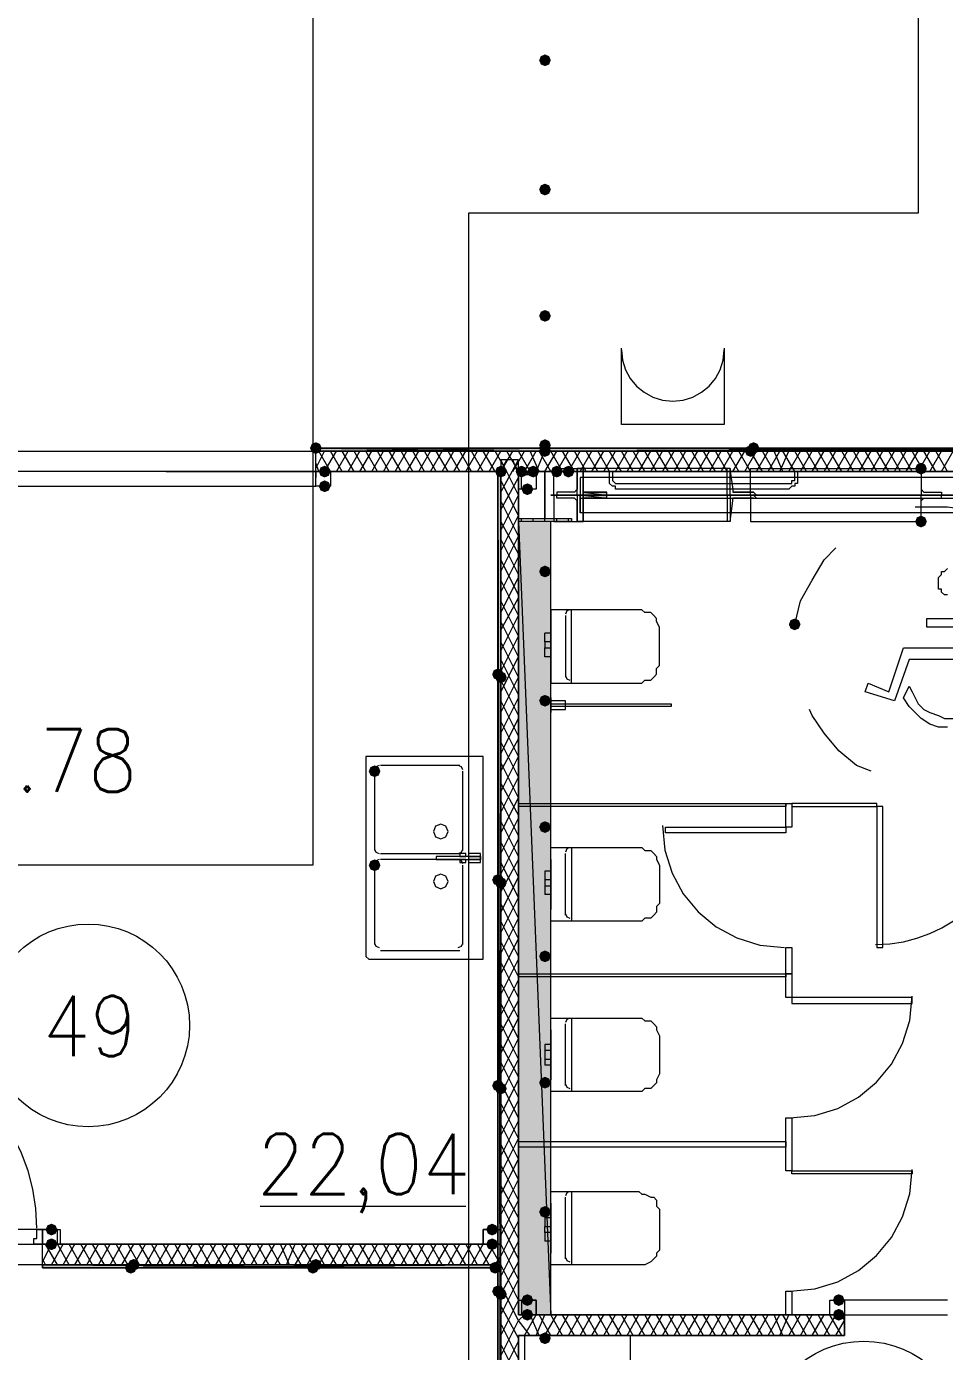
# Model space of a CAD drawing. Header units: millimetres. Extents: x 0 to 420, y 0 to 297.
# Drawn here: x 366.8 to 380.03, y 174.73 to 193.82 of the extents above; entities that cross this region are included whole.
import ezdxf

# ---------------------------------------------------------------- set-up
doc = ezdxf.new("R2010")
doc.units = ezdxf.units.MM
doc.styles.get("Standard").update_dxf_attribs({"font": 'STANDARD'})

msp = doc.modelspace()

# ---------------------------------------------------------------- hatches: boundary and pattern name
for color, points in [(7, [(374.353667, 193.336333), (374.328796, 193.276537), (374.269, 193.251667), (374.209204, 193.276537), (374.184333, 193.336333), (374.209204, 193.396129), (374.269, 193.421), (374.328796, 193.396129)]), (7, [(374.353667, 191.473667), (374.328796, 191.413871), (374.269, 191.389), (374.209204, 191.413871), (374.184333, 191.473667), (374.209204, 191.533462), (374.269, 191.558333), (374.328796, 191.533463)]), (7, [(374.353667, 189.653333), (374.328796, 189.593537), (374.269, 189.568667), (374.209204, 189.593537), (374.184333, 189.653333), (374.209204, 189.713129), (374.269, 189.738), (374.328796, 189.713129)]), (7, [(374.353667, 187.790667), (374.328796, 187.730871), (374.269, 187.706), (374.209204, 187.730871), (374.184333, 187.790667), (374.209204, 187.850462), (374.269, 187.875333), (374.328796, 187.850463)]), (254, [(371.051667, 187.748333), (371.026796, 187.688538), (370.967, 187.663667), (370.907204, 187.688538), (370.882333, 187.748333), (370.907204, 187.808129), (370.967, 187.833), (371.026796, 187.808129)]), (254, [(374.353667, 187.748333), (374.328796, 187.688538), (374.269, 187.663667), (374.209204, 187.688538), (374.184333, 187.748333), (374.209204, 187.808129), (374.269, 187.833), (374.328796, 187.808129)]), (254, [(374.353667, 187.748333), (374.328796, 187.688538), (374.269, 187.663667), (374.209204, 187.688538), (374.184333, 187.748333), (374.209204, 187.808129), (374.269, 187.833), (374.328796, 187.808129)]), (254, [(374.353667, 187.706), (374.328796, 187.646204), (374.269, 187.621333), (374.209204, 187.646204), (374.184333, 187.706), (374.209204, 187.765796), (374.269, 187.790667), (374.328796, 187.765796)]), (254, [(374.353667, 187.706), (374.328796, 187.646204), (374.269, 187.621333), (374.209204, 187.646204), (374.184333, 187.706), (374.209204, 187.765796), (374.269, 187.790667), (374.328796, 187.765796)]), (254, [(377.317, 187.706), (377.292129, 187.646204), (377.232333, 187.621333), (377.172537, 187.646204), (377.147667, 187.706), (377.172537, 187.765796), (377.232333, 187.790667), (377.292129, 187.765796)]), (254, [(377.359333, 187.748333), (377.334462, 187.688538), (377.274667, 187.663667), (377.214871, 187.688538), (377.19, 187.748333), (377.214871, 187.808129), (377.274667, 187.833), (377.334462, 187.808129)]), (7, [(371.178667, 187.409667), (371.153796, 187.349871), (371.094, 187.325), (371.034204, 187.349871), (371.009333, 187.409667), (371.034204, 187.469462), (371.094, 187.494333), (371.153796, 187.469463)]), (254, [(373.718667, 187.409667), (373.693796, 187.349871), (373.634, 187.325), (373.574204, 187.349871), (373.549333, 187.409667), (373.574204, 187.469462), (373.634, 187.494333), (373.693796, 187.469463)]), (7, [(374.015, 187.409667), (373.990129, 187.349871), (373.930333, 187.325), (373.870538, 187.349871), (373.845667, 187.409667), (373.870537, 187.469462), (373.930333, 187.494333), (373.990129, 187.469463)]), (7, [(374.184333, 187.409667), (374.159462, 187.349871), (374.099667, 187.325), (374.039871, 187.349871), (374.015, 187.409667), (374.039871, 187.469462), (374.099667, 187.494333), (374.159462, 187.469463)]), (7, [(374.523, 187.409667), (374.498129, 187.349871), (374.438333, 187.325), (374.378537, 187.349871), (374.353667, 187.409667), (374.378537, 187.469462), (374.438333, 187.494333), (374.498129, 187.469463)]), (7, [(374.692333, 187.409667), (374.667462, 187.349871), (374.607667, 187.325), (374.547871, 187.349871), (374.523, 187.409667), (374.547871, 187.469462), (374.607667, 187.494333), (374.667462, 187.469463)]), (7, [(379.772333, 187.452), (379.747462, 187.392204), (379.687667, 187.367333), (379.627871, 187.392204), (379.603, 187.452), (379.627871, 187.511796), (379.687667, 187.536667), (379.747462, 187.511796)]), (7, [(371.178667, 187.198), (371.153796, 187.138204), (371.094, 187.113333), (371.034204, 187.138204), (371.009333, 187.198), (371.034204, 187.257796), (371.094, 187.282667), (371.153796, 187.257796)]), (7, [(374.099667, 187.155667), (374.074796, 187.095871), (374.015, 187.071), (373.955204, 187.095871), (373.930333, 187.155667), (373.955204, 187.215462), (374.015, 187.240333), (374.074796, 187.215463)]), (98, [(375.158, 187.113333), (375.115667, 187.113333)]), (98, [(374.819333, 187.028667), (374.861667, 187.028667)]), (7, [(379.772333, 186.69), (379.747462, 186.630204), (379.687667, 186.605333), (379.627871, 186.630204), (379.603, 186.69), (379.627871, 186.749796), (379.687667, 186.774667), (379.747462, 186.749796)]), (7, [(374.353667, 185.970333), (374.328796, 185.910537), (374.269, 185.885667), (374.209204, 185.910537), (374.184333, 185.970333), (374.209204, 186.030129), (374.269, 186.055), (374.328796, 186.030129)]), (7, [(377.952, 185.208333), (377.927129, 185.148537), (377.867333, 185.123667), (377.807538, 185.148537), (377.782667, 185.208333), (377.807537, 185.268129), (377.867333, 185.293), (377.927129, 185.268129)]), (254, [(373.676333, 184.488667), (373.651462, 184.428871), (373.591667, 184.404), (373.531871, 184.428871), (373.507, 184.488667), (373.531871, 184.548462), (373.591667, 184.573333), (373.651462, 184.548463)]), (254, [(373.718667, 184.446333), (373.693796, 184.386537), (373.634, 184.361667), (373.574204, 184.386537), (373.549333, 184.446333), (373.574204, 184.506129), (373.634, 184.531), (373.693796, 184.506129)]), (7, [(374.353667, 184.107667), (374.328796, 184.047871), (374.269, 184.023), (374.209204, 184.047871), (374.184333, 184.107667), (374.209204, 184.167462), (374.269, 184.192333), (374.328796, 184.167463)]), (7, [(371.898333, 183.091667), (371.873462, 183.031871), (371.813667, 183.007), (371.753871, 183.031871), (371.729, 183.091667), (371.753871, 183.151462), (371.813667, 183.176333), (371.873462, 183.151463)]), (7, [(374.353667, 182.287333), (374.328796, 182.227537), (374.269, 182.202667), (374.209204, 182.227537), (374.184333, 182.287333), (374.209204, 182.347129), (374.269, 182.372), (374.328796, 182.347129)]), (7, [(371.898333, 181.737), (371.873462, 181.677204), (371.813667, 181.652333), (371.753871, 181.677204), (371.729, 181.737), (371.753871, 181.796796), (371.813667, 181.821667), (371.873462, 181.796796)]), (254, [(373.676333, 181.525333), (373.651462, 181.465537), (373.591667, 181.440667), (373.531871, 181.465537), (373.507, 181.525333), (373.531871, 181.585129), (373.591667, 181.61), (373.651462, 181.585129)]), (254, [(373.718667, 181.483), (373.693796, 181.423204), (373.634, 181.398333), (373.574204, 181.423204), (373.549333, 181.483), (373.574204, 181.542796), (373.634, 181.567667), (373.693796, 181.542796)]), (7, [(374.353667, 180.424667), (374.328796, 180.364871), (374.269, 180.34), (374.209204, 180.364871), (374.184333, 180.424667), (374.209204, 180.484462), (374.269, 180.509333), (374.328796, 180.484463)]), (254, [(373.676333, 178.562), (373.651462, 178.502204), (373.591667, 178.477333), (373.531871, 178.502204), (373.507, 178.562), (373.531871, 178.621796), (373.591667, 178.646667), (373.651462, 178.621796)]), (254, [(373.718667, 178.519667), (373.693796, 178.459871), (373.634, 178.435), (373.574204, 178.459871), (373.549333, 178.519667), (373.574204, 178.579462), (373.634, 178.604333), (373.693796, 178.579463)]), (7, [(374.353667, 178.604333), (374.328796, 178.544537), (374.269, 178.519667), (374.209204, 178.544537), (374.184333, 178.604333), (374.209204, 178.664129), (374.269, 178.689), (374.328796, 178.664129)]), (7, [(374.353667, 176.741667), (374.328796, 176.681871), (374.269, 176.657), (374.209204, 176.681871), (374.184333, 176.741667), (374.209204, 176.801462), (374.269, 176.826333), (374.328796, 176.801463)]), (7, [(367.241667, 176.487667), (367.216796, 176.427871), (367.157, 176.403), (367.097204, 176.427871), (367.072333, 176.487667), (367.097204, 176.547462), (367.157, 176.572333), (367.216796, 176.547463)]), (7, [(373.591667, 176.487667), (373.566796, 176.427871), (373.507, 176.403), (373.447204, 176.427871), (373.422333, 176.487667), (373.447204, 176.547462), (373.507, 176.572333), (373.566796, 176.547463)]), (7, [(367.241667, 176.276), (367.216796, 176.216204), (367.157, 176.191333), (367.097204, 176.216204), (367.072333, 176.276), (367.097204, 176.335796), (367.157, 176.360667), (367.216796, 176.335796)]), (7, [(373.591667, 176.276), (373.566796, 176.216204), (373.507, 176.191333), (373.447204, 176.216204), (373.422333, 176.276), (373.447204, 176.335796), (373.507, 176.360667), (373.566796, 176.335796)]), (254, [(368.427, 175.979667), (368.402129, 175.919871), (368.342333, 175.895), (368.282537, 175.919871), (368.257667, 175.979667), (368.282537, 176.039462), (368.342333, 176.064333), (368.402129, 176.039463)]), (254, [(371.051667, 175.979667), (371.026796, 175.919871), (370.967, 175.895), (370.907204, 175.919871), (370.882333, 175.979667), (370.907204, 176.039462), (370.967, 176.064333), (371.026796, 176.039463)]), (254, [(368.384667, 175.937333), (368.359796, 175.877537), (368.3, 175.852667), (368.240204, 175.877537), (368.215333, 175.937333), (368.240204, 175.997129), (368.3, 176.022), (368.359796, 175.997129)]), (254, [(371.009333, 175.937333), (370.984462, 175.877537), (370.924667, 175.852667), (370.864871, 175.877537), (370.84, 175.937333), (370.864871, 175.997129), (370.924667, 176.022), (370.984462, 175.997129)]), (254, [(373.634, 175.937333), (373.609129, 175.877537), (373.549333, 175.852667), (373.489537, 175.877537), (373.464667, 175.937333), (373.489537, 175.997129), (373.549333, 176.022), (373.609129, 175.997129)]), (254, [(373.634, 175.937333), (373.609129, 175.877537), (373.549333, 175.852667), (373.489537, 175.877537), (373.464667, 175.937333), (373.489537, 175.997129), (373.549333, 176.022), (373.609129, 175.997129)]), (254, [(373.676333, 175.598667), (373.651462, 175.538871), (373.591667, 175.514), (373.531871, 175.538871), (373.507, 175.598667), (373.531871, 175.658462), (373.591667, 175.683333), (373.651462, 175.658463)]), (254, [(373.718667, 175.556333), (373.693796, 175.496537), (373.634, 175.471667), (373.574204, 175.496537), (373.549333, 175.556333), (373.574204, 175.616129), (373.634, 175.641), (373.693796, 175.616129)]), (7, [(374.099667, 175.471667), (374.074796, 175.411871), (374.015, 175.387), (373.955204, 175.411871), (373.930333, 175.471667), (373.955204, 175.531462), (374.015, 175.556333), (374.074796, 175.531463)]), (7, [(378.587, 175.471667), (378.562129, 175.411871), (378.502333, 175.387), (378.442538, 175.411871), (378.417667, 175.471667), (378.442537, 175.531462), (378.502333, 175.556333), (378.562129, 175.531463)]), (7, [(374.099667, 175.26), (374.074796, 175.200204), (374.015, 175.175333), (373.955204, 175.200204), (373.930333, 175.26), (373.955204, 175.319796), (374.015, 175.344667), (374.074796, 175.319796)]), (7, [(378.587, 175.26), (378.562129, 175.200204), (378.502333, 175.175333), (378.442538, 175.200204), (378.417667, 175.26), (378.442537, 175.319796), (378.502333, 175.344667), (378.562129, 175.319796)]), (7, [(374.353667, 174.921333), (374.328796, 174.861537), (374.269, 174.836667), (374.209204, 174.861537), (374.184333, 174.921333), (374.209204, 174.981129), (374.269, 175.006), (374.328796, 174.981129)])]:
    msp.add_hatch(color=color).paths.add_polyline_path(points, flags=0)
h = msp.add_hatch(color=7)
h.paths.add_polyline_path([(374.269, 187.748333), (370.967, 187.748333), (374.269, 187.706)], flags=0)
h.paths.add_polyline_path([(370.967, 187.748333), (374.269, 187.706), (370.967, 187.706)], flags=0)
h = msp.add_hatch(color=7)
h.paths.add_polyline_path([(386.207, 187.748333), (374.269, 187.748333), (386.207, 187.706)], flags=0)
h.paths.add_polyline_path([(374.269, 187.748333), (386.207, 187.706), (374.269, 187.706)], flags=0)
h = msp.add_hatch(color=7)
h.paths.add_polyline_path([(373.634, 187.409667), (373.591667, 187.409667), (373.634, 169.672)], flags=0)
h.paths.add_polyline_path([(373.591667, 187.409667), (373.634, 169.672), (373.591667, 169.672)], flags=0)
h = msp.add_hatch(color=98)
h.paths.add_polyline_path([(374.819333, 187.452), (374.819333, 187.409667)], flags=0)
h.paths.add_polyline_path([(374.819333, 187.409667), (374.819333, 187.452)], flags=0)
h = msp.add_hatch(color=98)
h.paths.add_polyline_path([(374.819333, 187.409667), (374.819333, 187.198)], flags=0)
h.paths.add_polyline_path([(374.819333, 187.198), (374.819333, 187.409667)], flags=0)
h = msp.add_hatch(color=98)
h.paths.add_polyline_path([(374.819333, 187.198), (374.819333, 187.155667)], flags=0)
h.paths.add_polyline_path([(374.819333, 187.155667), (374.819333, 187.198)], flags=0)
h = msp.add_hatch(color=98)
h.paths.add_polyline_path([(374.819333, 187.155667), (374.819333, 187.113333)], flags=0)
h.paths.add_polyline_path([(374.819333, 187.113333), (374.819333, 187.155667)], flags=0)
h = msp.add_hatch(color=98)
h.paths.add_polyline_path([(374.819333, 187.113333), (374.861667, 187.113333)], flags=0)
h.paths.add_polyline_path([(374.861667, 187.113333), (374.819333, 187.113333)], flags=0)
h = msp.add_hatch(color=98)
h.paths.add_polyline_path([(375.115667, 187.113333), (374.819333, 187.113333)], flags=0)
h.paths.add_polyline_path([(375.115667, 187.113333), (374.819333, 187.113333), (374.861667, 187.113333)], flags=0)
h = msp.add_hatch(color=98)
h.paths.add_polyline_path([(374.819333, 187.113333), (375.158, 187.113333)], flags=0)
h.paths.add_polyline_path([(375.158, 187.113333), (374.819333, 187.113333)], flags=0)
h.paths.add_polyline_path([(375.158, 187.113333), (374.819333, 187.113333)], flags=0)
h.paths.add_polyline_path([(374.819333, 187.113333), (375.158, 187.113333)], flags=0)
h.paths.add_polyline_path([(375.158, 187.113333), (374.819333, 187.113333)], flags=0)
h.paths.add_polyline_path([(375.158, 187.113333), (374.819333, 187.113333)], flags=0)
h = msp.add_hatch(color=98)
h.paths.add_polyline_path([(375.158, 187.113333), (374.819333, 187.113333), (375.158, 187.071)], flags=0)
h.paths.add_polyline_path([(374.819333, 187.113333), (375.158, 187.071), (374.819333, 187.071)], flags=0)
h.paths.add_polyline_path([(375.158, 187.071), (374.819333, 187.071)], flags=0)
h.paths.add_polyline_path([(374.819333, 187.071), (375.158, 187.071)], flags=0)
h.paths.add_polyline_path([(375.158, 187.071), (374.819333, 187.071)], flags=0)
h.paths.add_polyline_path([(375.158, 187.071), (374.819333, 187.071)], flags=0)
h = msp.add_hatch(color=98)
h.paths.add_polyline_path([(375.115667, 187.113333), (375.158, 187.113333)], flags=0)
h.paths.add_polyline_path([(375.158, 187.113333), (375.115667, 187.113333)], flags=0)
h = msp.add_hatch(color=98)
h.paths.add_polyline_path([(375.158, 187.071), (374.819333, 187.071), (375.158, 187.028667)], flags=0)
h.paths.add_polyline_path([(374.819333, 187.071), (375.158, 187.028667), (374.819333, 187.028667)], flags=0)
h.paths.add_polyline_path([(375.158, 187.028667), (374.819333, 187.028667)], flags=0)
h.paths.add_polyline_path([(374.819333, 187.028667), (375.158, 187.028667)], flags=0)
h.paths.add_polyline_path([(375.158, 187.028667), (374.819333, 187.028667)], flags=0)
h.paths.add_polyline_path([(375.158, 187.028667), (374.819333, 187.028667)], flags=0)
h.paths.add_polyline_path([(374.819333, 187.028667), (375.158, 187.028667)], flags=0)
h.paths.add_polyline_path([(375.158, 187.028667), (374.819333, 187.028667)], flags=0)
h.paths.add_polyline_path([(375.158, 187.028667), (374.819333, 187.028667)], flags=0)
h.paths.add_polyline_path([(374.819333, 187.028667), (375.158, 187.028667)], flags=0)
h.paths.add_polyline_path([(375.158, 187.028667), (374.819333, 187.028667)], flags=0)
h.paths.add_polyline_path([(375.158, 187.028667), (374.819333, 187.028667)], flags=0)
h = msp.add_hatch(color=98)
h.paths.add_polyline_path([(374.861667, 187.028667), (374.819333, 187.028667)], flags=0)
h.paths.add_polyline_path([(374.861667, 187.028667), (374.819333, 187.028667), (375.115667, 187.028667)], flags=0)
h = msp.add_hatch(color=98)
h.paths.add_polyline_path([(374.819333, 187.028667), (374.819333, 186.986333)], flags=0)
h.paths.add_polyline_path([(374.819333, 186.986333), (374.819333, 187.028667)], flags=0)
h = msp.add_hatch(color=98)
h.paths.add_polyline_path([(374.819333, 186.986333), (374.819333, 186.944)], flags=0)
h.paths.add_polyline_path([(374.819333, 186.944), (374.819333, 186.986333)], flags=0)
h = msp.add_hatch(color=98)
h.paths.add_polyline_path([(374.819333, 186.944), (374.819333, 186.69)], flags=0)
h.paths.add_polyline_path([(374.819333, 186.69), (374.819333, 186.944)], flags=0)
h = msp.add_hatch(color=98)
h.paths.add_polyline_path([(375.115667, 187.028667), (375.158, 187.028667)], flags=0)
h.paths.add_polyline_path([(375.158, 187.028667), (375.115667, 187.028667)], flags=0)
h.paths.add_polyline_path([(375.158, 187.028667), (375.115667, 187.028667)], flags=0)
h = msp.add_hatch(color=7)
h.paths.add_polyline_path([(374.353667, 186.69), (373.888, 186.69), (374.353667, 175.26)], flags=0)
h.paths.add_polyline_path([(373.888, 186.69), (374.353667, 175.26), (373.888, 175.26)], flags=0)
h = msp.add_hatch(color=7)
h.paths.add_polyline_path([(373.549333, 175.979667), (367.03, 175.979667), (373.549333, 175.937333)], flags=0)
h.paths.add_polyline_path([(367.03, 175.979667), (373.549333, 175.937333), (367.03, 175.937333)], flags=0)

# ---------------------------------------------------------------- linework, layer by layer
at = {"color": 7, "lineweight": 0}
for points in [[(357.039333, 222.207667), (357.039333, 187.706), (386.207, 187.706), (386.207, 216.111667), (369.400667, 216.111667), (369.400667, 222.207667)], [(374.269, 187.748333), (370.967, 187.748333), (374.269, 187.706)], [(370.967, 187.748333), (374.269, 187.706), (370.967, 187.706)], [(370.967, 187.706), (370.967, 187.748333), (374.269, 187.748333), (374.269, 187.706), (370.967, 187.706), (374.269, 187.706), (374.269, 187.748333), (370.967, 187.748333)], [(386.207, 187.748333), (374.269, 187.748333), (386.207, 187.706)], [(374.269, 187.748333), (386.207, 187.706), (374.269, 187.706)], [(386.207, 187.748333), (374.269, 187.748333), (374.269, 187.706), (386.207, 187.706)], [(386.207, 187.748333), (374.269, 187.748333), (374.269, 187.706), (386.207, 187.706)], [(373.634, 187.409667), (357.039333, 187.409667), (357.039333, 176.276), (373.634, 176.276)], [(373.634, 187.409667), (373.591667, 187.409667), (373.634, 169.672)], [(373.591667, 187.409667), (373.634, 169.672), (373.591667, 169.672)], [(373.591667, 187.409667), (373.591667, 169.672), (373.634, 169.672), (373.634, 187.409667)], [(373.591667, 187.409667), (373.591667, 169.672), (373.634, 169.672), (373.634, 187.409667)], [(374.142, 187.155667), (373.930333, 187.155667), (373.930333, 187.367333), (374.142, 187.367333), (374.142, 187.155667), (373.888, 187.155667), (373.888, 187.409667), (374.142, 187.409667)], [(374.65, 186.69), (373.888, 186.69), (373.888, 186.732333), (374.269, 186.732333), (374.269, 187.409667), (373.888, 187.409667), (374.65, 187.409667), (374.269, 187.409667), (374.269, 186.732333), (374.65, 186.732333)], [(375.158, 187.409667), (375.285, 187.409667), (375.242667, 187.409667), (375.242667, 187.325), (375.242667, 187.282667), (375.285, 187.240333), (375.327333, 187.240333), (375.369667, 187.240333), (377.740333, 187.240333), (377.782667, 187.240333), (377.825, 187.240333), (377.825, 187.282667), (377.867333, 187.282667), (377.867333, 187.325), (377.867333, 187.409667), (377.825, 187.409667), (377.952, 187.409667), (377.909667, 187.409667), (377.909667, 187.325), (377.909667, 187.282667), (377.909667, 187.240333), (377.867333, 187.240333), (377.867333, 187.198), (377.825, 187.198), (377.782667, 187.155667), (377.740333, 187.155667), (375.369667, 187.155667), (375.327333, 187.155667), (375.285, 187.155667), (375.285, 187.198), (375.242667, 187.198), (375.200333, 187.240333), (375.200333, 187.282667), (375.200333, 187.325), (375.200333, 187.409667)], [(377.232333, 187.452), (379.687667, 187.452), (379.687667, 187.071), (377.232333, 187.071)], [(376.978333, 187.113333), (377.274667, 187.113333)], [(374.353667, 187.071), (375.073333, 187.071)], [(376.978333, 187.028667), (377.274667, 187.028667)], [(377.232333, 186.69), (379.687667, 186.69), (379.687667, 187.071), (377.232333, 187.071)], [(374.353667, 186.69), (373.888, 186.69), (374.353667, 175.26)], [(373.888, 186.69), (374.353667, 175.26), (373.888, 175.26)], [(374.353667, 175.26), (374.353667, 186.69), (373.888, 186.69), (373.888, 175.26)], [(375.92, 185.123667), (375.92, 185.166), (375.877667, 185.250667), (375.877667, 185.293), (375.835333, 185.335333), (375.793, 185.377667), (375.708333, 185.377667), (375.666, 185.42), (375.623667, 185.42), (374.353667, 185.42), (374.353667, 184.361667), (375.623667, 184.361667), (375.666, 184.361667), (375.708333, 184.404), (375.793, 184.404), (375.835333, 184.446333), (375.877667, 184.488667), (375.877667, 184.573333), (375.92, 184.615667), (375.92, 184.658)], [(374.353667, 185.250667), (374.353667, 184.531)], [(374.353667, 183.938333), (374.353667, 184.15)], [(374.353667, 183.980667), (374.565333, 183.980667), (374.565333, 184.107667), (374.353667, 184.107667)], [(374.353667, 184.023), (374.353667, 184.065333), (376.089333, 184.065333), (376.089333, 184.023)], [(371.686667, 183.261), (371.686667, 180.424667), (371.729, 180.382333), (373.337667, 180.382333), (373.38, 180.382333), (373.38, 180.424667), (373.38, 183.261), (373.38, 183.303333), (373.337667, 183.303333), (371.729, 183.303333), (371.686667, 183.303333)], [(373.888, 182.583667), (373.888, 182.626), (377.740333, 182.626), (377.740333, 182.583667)], [(377.825, 182.287333), (377.740333, 182.287333), (377.740333, 182.626), (377.825, 182.626)], [(379.052667, 182.583667), (379.052667, 182.626), (377.825, 182.626), (377.825, 182.583667)], [(379.052667, 182.583667), (379.052667, 180.551667), (379.137333, 180.551667), (379.137333, 182.583667)], [(372.872, 182.223833), (372.841007, 182.298673), (372.766167, 182.329667), (372.691327, 182.298673), (372.660333, 182.223833), (372.691327, 182.148993), (372.766167, 182.118), (372.841007, 182.148993)], [(377.740333, 182.202667), (376.004667, 182.202667), (376.004667, 182.287333), (377.740333, 182.287333)], [(375.92, 181.229), (375.92, 181.186667), (375.877667, 181.144333), (375.877667, 181.059667), (375.835333, 181.017333), (375.793, 180.975), (375.708333, 180.975), (375.666, 180.932667), (375.623667, 180.932667), (374.353667, 180.932667), (374.353667, 181.991), (375.623667, 181.991), (375.666, 181.991), (375.708333, 181.948667), (375.793, 181.948667), (375.835333, 181.906333), (375.877667, 181.864), (375.877667, 181.821667), (375.92, 181.737), (375.92, 181.694667)], [(372.702667, 181.864), (372.702667, 181.821667), (373.295333, 181.821667), (373.337667, 181.821667), (373.337667, 181.864), (373.295333, 181.864)], [(373.041333, 181.906333), (373.041333, 181.864), (373.126, 181.864), (373.126, 181.906333)], [(373.041333, 181.779333), (373.126, 181.779333), (373.126, 181.821667), (373.041333, 181.821667)], [(373.168333, 181.906333), (373.168333, 181.864), (373.295333, 181.864), (373.337667, 181.864), (373.337667, 181.821667), (373.295333, 181.821667), (373.168333, 181.821667), (373.168333, 181.779333), (373.337667, 181.779333), (373.337667, 181.906333)], [(374.353667, 181.102), (374.353667, 181.821667)], [(372.872, 181.504167), (372.841007, 181.579007), (372.766167, 181.61), (372.691327, 181.579007), (372.660333, 181.504167), (372.691327, 181.429327), (372.766167, 181.398333), (372.841007, 181.429327)], [(377.825, 180.170667), (377.740333, 180.170667), (377.740333, 180.551667), (377.825, 180.551667)], [(373.888, 180.128333), (373.888, 180.170667), (377.740333, 180.170667), (377.740333, 180.128333)], [(377.825, 179.832), (377.825, 179.747333), (379.560667, 179.747333), (379.560667, 179.832), (377.825, 179.832), (377.740333, 179.832), (377.740333, 180.170667), (377.825, 180.170667)], [(375.92, 178.773667), (375.92, 178.731333), (375.877667, 178.646667), (375.877667, 178.604333), (375.835333, 178.562), (375.793, 178.519667), (375.708333, 178.519667), (375.666, 178.477333), (375.623667, 178.477333), (374.353667, 178.477333), (374.353667, 179.535667), (375.623667, 179.535667), (375.666, 179.535667), (375.708333, 179.493333), (375.793, 179.493333), (375.835333, 179.451), (375.877667, 179.408667), (375.877667, 179.366333), (375.92, 179.281667), (375.92, 179.239333)], [(374.353667, 178.646667), (374.353667, 179.366333)], [(377.740333, 177.715333), (377.740333, 178.096333), (377.825, 178.096333), (377.825, 177.715333), (377.825, 177.334333), (377.740333, 177.334333)], [(373.888, 177.673), (373.888, 177.757667), (377.740333, 177.757667), (377.740333, 177.673)], [(377.825, 177.334333), (379.560667, 177.334333), (379.560667, 177.292), (377.825, 177.292)], [(375.92, 176.276), (375.92, 176.191333), (375.877667, 176.149), (375.877667, 176.106667), (375.835333, 176.064333), (375.793, 176.022), (375.708333, 175.979667), (375.666, 175.979667), (375.623667, 175.979667), (374.353667, 175.979667), (374.353667, 177.038), (375.623667, 177.038), (375.666, 176.995667), (375.708333, 176.995667), (375.793, 176.953333), (375.835333, 176.953333), (375.877667, 176.911), (375.877667, 176.826333), (375.92, 176.784), (375.92, 176.741667)], [(374.353667, 176.149), (374.353667, 176.868667)], [(366.903, 176.276), (366.903, 176.360667), (366.945333, 176.360667), (366.945333, 176.487667), (367.03, 176.487667), (367.03, 176.276)], [(367.284, 176.276), (367.03, 176.276), (367.03, 176.487667), (367.284, 176.487667)], [(367.241667, 176.276), (367.241667, 176.487667), (367.03, 176.487667), (367.03, 176.276)], [(373.634, 176.276), (373.38, 176.276), (373.38, 176.487667), (373.634, 176.487667)], [(373.591667, 176.276), (373.591667, 176.487667), (373.38, 176.487667), (373.38, 176.276)], [(373.549333, 175.979667), (367.03, 175.979667), (373.549333, 175.937333)], [(367.03, 175.979667), (373.549333, 175.937333), (367.03, 175.937333)], [(367.03, 175.937333), (367.03, 175.979667), (373.549333, 175.979667), (373.549333, 175.937333), (367.03, 175.937333), (373.549333, 175.937333), (373.549333, 175.979667), (367.03, 175.979667)], [(373.888, 175.471667), (374.142, 175.471667), (374.142, 175.26), (373.888, 175.26)], [(373.930333, 175.471667), (373.930333, 175.26), (374.142, 175.26), (374.142, 175.471667)], [(377.825, 175.26), (377.740333, 175.26), (377.740333, 175.598667), (377.825, 175.598667)], [(378.375333, 175.471667), (378.587, 175.471667), (378.587, 175.26), (378.375333, 175.26), (378.375333, 175.471667), (378.587, 175.471667), (378.587, 175.26), (378.375333, 175.26)]]:
    msp.add_lwpolyline(points, close=True, dxfattribs=at)
at = {"color": 6, "lineweight": 0}
for points in [[(134.704667, 221.869), (354.795667, 221.869), (367.411, 221.869), (367.411, 215.392), (376.851333, 215.392), (379.645333, 215.392), (379.645333, 191.135), (373.168333, 191.135), (373.168333, 163.872333), (372.999, 163.872333), (373.168333, 163.872333), (373.168333, 127.973667), (379.941667, 127.973667), (379.941667, 112.352667), (375.369667, 112.352667), (368.257667, 112.352667), (368.257667, 105.875667), (266.530667, 105.875667), (120.734667, 105.875667)], [(376.851333, 189.187667), (376.851333, 188.087), (375.369667, 188.087), (375.369667, 189.187667)], [(375.369667, 189.166288), (375.384758, 189.017018), (375.42795, 188.877991), (375.496267, 188.752185), (375.586731, 188.642577), (375.696363, 188.552145), (375.822188, 188.483864), (375.961226, 188.440712), (376.1105, 188.425667), (376.259774, 188.440712), (376.398812, 188.483864), (376.524637, 188.552145), (376.634269, 188.642577), (376.724733, 188.752185), (376.79305, 188.877991), (376.836242, 189.017018), (376.851333, 189.166288)]]:
    msp.add_lwpolyline(points, dxfattribs=at)
at = {"color": 1, "lineweight": 0}
msp.add_lwpolyline([(370.924667, 202.649666), (370.924667, 181.736999), (365.294334, 181.736999), (361.992334, 181.736999), (361.992334, 177.503666), (348.191667, 177.503666), (348.191667, 181.736999), (347.472, 181.736999), (344.381667, 181.736999), (344.381667, 178.223333), (344.381667, 177.503666), (343.662, 177.503666), (330.792667, 177.503666)], dxfattribs=at)
at = {"color": 7, "lineweight": 0}
for points in [[(374.269, 187.706), (370.967, 187.706), (374.269, 187.748333), (370.967, 187.748333)], [(370.967, 187.452), (371.094, 187.706)], [(370.967, 187.409667), (370.967, 187.706)], [(370.967, 187.409667), (370.967, 187.706)], [(386.207, 187.706), (370.967, 187.706)], [(371.178667, 187.409667), (371.009333, 187.706)], [(371.094, 187.409667), (371.263333, 187.706)], [(371.348, 187.409667), (371.178667, 187.706)], [(371.263333, 187.409667), (371.432667, 187.706)], [(371.517333, 187.409667), (371.348, 187.706)], [(371.432667, 187.409667), (371.602, 187.706)], [(371.686667, 187.409667), (371.517333, 187.706)], [(371.602, 187.409667), (371.771333, 187.706)], [(371.856, 187.409667), (371.686667, 187.706)], [(371.771333, 187.409667), (371.940667, 187.706)], [(372.025333, 187.409667), (371.856, 187.706)], [(371.940667, 187.409667), (372.11, 187.706)], [(372.194667, 187.409667), (372.025333, 187.706)], [(372.11, 187.409667), (372.279333, 187.706)], [(372.364, 187.409667), (372.194667, 187.706)], [(372.279333, 187.409667), (372.448667, 187.706)], [(372.533333, 187.409667), (372.364, 187.706)], [(372.448667, 187.409667), (372.618, 187.706)], [(372.702667, 187.409667), (372.533333, 187.706)], [(372.618, 187.409667), (372.787333, 187.706)], [(372.872, 187.409667), (372.702667, 187.706)], [(372.787333, 187.409667), (372.956667, 187.706)], [(373.041333, 187.409667), (372.872, 187.706)], [(372.956667, 187.409667), (373.126, 187.706)], [(373.210667, 187.409667), (373.041333, 187.706)], [(373.126, 187.409667), (373.295333, 187.706)], [(373.38, 187.409667), (373.210667, 187.706)], [(373.295333, 187.409667), (373.464667, 187.706)], [(373.549333, 187.409667), (373.38, 187.706)], [(373.464667, 187.409667), (373.634, 187.706)], [(373.718667, 187.409667), (373.549333, 187.706)], [(373.634, 187.409667), (373.803333, 187.706)], [(373.888, 187.409667), (373.718667, 187.706)], [(373.803333, 187.409667), (373.972667, 187.706)], [(374.057333, 187.409667), (373.888, 187.706)], [(373.972667, 187.409667), (374.142, 187.706)], [(374.184333, 187.409667), (374.057333, 187.706)], [(374.142, 187.409667), (374.269, 187.706)], [(374.353667, 187.409667), (374.184333, 187.706)], [(386.207, 187.748333), (374.269, 187.748333), (386.207, 187.748333), (374.269, 187.706)], [(374.269, 187.409667), (374.438333, 187.706)], [(374.523, 187.409667), (374.353667, 187.706)], [(374.438333, 187.409667), (374.607667, 187.706)], [(374.692333, 187.409667), (374.523, 187.706)], [(374.607667, 187.409667), (374.777, 187.706)], [(374.861667, 187.409667), (374.692333, 187.706)], [(374.777, 187.409667), (374.946333, 187.706)], [(375.031, 187.409667), (374.861667, 187.706)], [(374.946333, 187.409667), (375.115667, 187.706)], [(375.200333, 187.409667), (375.031, 187.706)], [(375.115667, 187.409667), (375.285, 187.706)], [(375.369667, 187.409667), (375.200333, 187.706)], [(375.285, 187.409667), (375.454333, 187.706)], [(375.539, 187.409667), (375.369667, 187.706)], [(375.454333, 187.409667), (375.623667, 187.706)], [(375.708333, 187.409667), (375.539, 187.706)], [(375.623667, 187.409667), (375.793, 187.706)], [(375.877667, 187.409667), (375.708333, 187.706)], [(375.793, 187.409667), (375.962333, 187.706)], [(376.047, 187.409667), (375.877667, 187.706)], [(375.962333, 187.409667), (376.131667, 187.706)], [(376.216333, 187.409667), (376.047, 187.706)], [(376.131667, 187.409667), (376.301, 187.706)], [(376.385667, 187.409667), (376.216333, 187.706)], [(376.301, 187.409667), (376.470333, 187.706)], [(376.555, 187.409667), (376.385667, 187.706)], [(376.470333, 187.409667), (376.639667, 187.706)], [(376.724333, 187.409667), (376.555, 187.706)], [(376.639667, 187.409667), (376.809, 187.706)], [(376.893667, 187.409667), (376.724333, 187.706)], [(376.809, 187.409667), (376.978333, 187.706)], [(377.063, 187.409667), (376.893667, 187.706)], [(376.978333, 187.409667), (377.147667, 187.706)], [(377.232333, 187.409667), (377.063, 187.706)], [(377.147667, 187.409667), (377.317, 187.706)], [(377.401667, 187.409667), (377.232333, 187.706)], [(377.317, 187.409667), (377.486333, 187.706)], [(377.571, 187.409667), (377.401667, 187.706)], [(377.486333, 187.409667), (377.655667, 187.706)], [(377.698, 187.409667), (377.571, 187.706)], [(377.655667, 187.409667), (377.782667, 187.706)], [(377.867333, 187.409667), (377.698, 187.706)], [(377.782667, 187.409667), (377.952, 187.706)], [(378.036667, 187.409667), (377.867333, 187.706)], [(377.952, 187.409667), (378.121333, 187.706)], [(378.206, 187.409667), (378.036667, 187.706)], [(378.121333, 187.409667), (378.290667, 187.706)], [(378.375333, 187.409667), (378.206, 187.706)], [(378.290667, 187.409667), (378.46, 187.706)], [(378.544667, 187.409667), (378.375333, 187.706)], [(378.46, 187.409667), (378.629333, 187.706)], [(378.714, 187.409667), (378.544667, 187.706)], [(378.629333, 187.409667), (378.798667, 187.706)], [(378.883333, 187.409667), (378.714, 187.706)], [(378.798667, 187.409667), (378.968, 187.706)], [(379.052667, 187.409667), (378.883333, 187.706)], [(378.968, 187.409667), (379.137333, 187.706)], [(379.222, 187.409667), (379.052667, 187.706)], [(379.137333, 187.409667), (379.306667, 187.706)], [(379.391333, 187.409667), (379.222, 187.706)], [(379.306667, 187.409667), (379.476, 187.706)], [(379.560667, 187.409667), (379.391333, 187.706)], [(379.476, 187.409667), (379.645333, 187.706)], [(379.73, 187.409667), (379.560667, 187.706)], [(379.645333, 187.409667), (379.814667, 187.706)], [(379.899333, 187.409667), (379.73, 187.706)], [(379.814667, 187.409667), (379.984, 187.706)], [(380.068667, 187.409667), (379.899333, 187.706)], [(379.984, 187.409667), (380.153333, 187.706)], [(371.009333, 187.409667), (370.967, 187.536667)], [(373.634, 187.409667), (373.718667, 187.579)], [(373.634, 187.113333), (373.888, 187.579)], [(373.888, 187.071), (373.634, 187.579)], [(373.634, 187.579), (373.634, 176.276)], [(373.888, 175.26), (373.888, 187.579), (373.634, 187.579)], [(373.888, 187.367333), (373.803333, 187.579)], [(368.808, 187.409667), (366.606667, 187.409667), (366.606667, 187.325)], [(366.606667, 187.325), (366.606667, 187.198), (368.808, 187.198)], [(368.808, 187.409667), (370.967, 187.409667), (371.178667, 187.409667), (371.178667, 187.198), (370.967, 187.198), (370.967, 187.409667), (371.178667, 187.409667), (371.178667, 187.198), (370.967, 187.198), (370.967, 187.409667), (370.967, 187.325)], [(368.808, 187.198), (370.967, 187.198), (370.967, 187.325)], [(370.967, 187.409667), (373.634, 187.409667)], [(373.591667, 187.409667), (373.591667, 169.672), (373.591667, 187.409667), (373.634, 169.672)], [(373.634, 186.859333), (373.888, 187.325)], [(373.888, 187.409667), (386.207, 187.409667)], [(374.015, 187.367333), (374.015, 187.409667)], [(374.269, 186.69), (374.269, 187.409667)], [(374.819333, 187.071), (374.396, 187.071), (374.396, 187.452), (374.819333, 187.452)], [(374.734667, 187.071), (374.734667, 187.452), (374.734667, 187.409667), (374.734667, 187.155667), (374.692333, 187.113333), (374.438333, 187.113333), (374.438333, 187.071), (374.734667, 187.071), (376.893667, 187.071), (376.893667, 187.452), (374.734667, 187.452)], [(385.360333, 187.282667), (385.360333, 187.325), (374.777, 187.325)], [(374.777, 187.325), (374.777, 187.071), (385.360333, 187.071)], [(376.936, 187.452), (374.819333, 187.452)], [(375.200333, 187.409667), (375.242667, 187.409667)], [(376.936, 187.071), (376.936, 187.452), (376.936, 187.409667), (376.978333, 187.155667), (376.978333, 187.113333)], [(377.867333, 187.409667), (377.909667, 187.409667)], [(379.687667, 187.452), (379.687667, 187.409667), (379.687667, 187.155667), (379.73, 187.113333), (379.984, 187.113333), (379.984, 187.071)], [(373.888, 186.774667), (373.634, 187.282667)], [(375.158, 187.113333), (374.861667, 187.113333)], [(377.274667, 187.113333), (377.317, 187.071), (377.274667, 187.071)], [(373.634, 186.563), (373.888, 187.071)], [(373.888, 186.478333), (373.634, 186.986333)], [(374.819333, 187.071), (374.396, 187.071), (374.396, 186.69), (374.819333, 186.69)], [(374.734667, 187.071), (374.734667, 186.69), (374.734667, 186.986333), (374.692333, 187.028667), (374.438333, 187.028667), (374.438333, 187.071), (374.734667, 187.071), (376.893667, 187.071), (376.893667, 186.69), (374.734667, 186.69)], [(374.777, 187.028667), (374.777, 187.071), (374.777, 187.028667), (385.360333, 187.028667), (385.360333, 187.071), (374.777, 187.071)], [(385.360333, 187.028667), (385.360333, 186.986333), (385.360333, 186.817), (374.777, 186.817), (374.777, 186.986333), (374.777, 187.028667), (374.777, 186.986333), (374.777, 186.817)], [(376.936, 187.071), (374.819333, 187.071)], [(376.936, 187.071), (374.819333, 187.071)], [(375.158, 187.028667), (374.861667, 187.028667)], [(376.936, 187.071), (376.936, 186.69), (376.978333, 186.986333), (376.978333, 187.028667)], [(377.274667, 187.071), (376.936, 187.071)], [(377.274667, 187.071), (376.936, 187.071)], [(377.274667, 187.028667), (377.317, 187.028667), (377.274667, 187.071)], [(379.984, 187.071), (379.687667, 187.071)], [(379.687667, 186.69), (379.687667, 186.986333), (379.73, 187.028667), (379.984, 187.028667), (379.984, 187.071)], [(379.984, 187.071), (379.687667, 187.071)], [(373.634, 186.266667), (373.888, 186.774667)], [(373.930333, 186.69), (373.930333, 186.732333)], [(374.099667, 186.69), (374.099667, 186.732333)], [(374.438333, 186.69), (374.438333, 186.732333)], [(374.607667, 186.69), (374.607667, 186.732333)], [(379.603, 186.901667), (379.73, 186.901667), (380.068667, 186.901667), (380.365, 186.859333), (380.703667, 186.732333), (380.830667, 186.69)], [(373.888, 186.224333), (373.634, 186.69)], [(376.936, 186.69), (374.819333, 186.69)], [(373.634, 185.970333), (373.888, 186.478333)], [(373.888, 185.928), (373.634, 186.436)], [(373.634, 185.674), (373.888, 186.182)], [(377.867333, 185.208333), (377.952, 185.547), (378.121333, 185.843333), (378.290667, 186.139667), (378.46, 186.309)], [(373.888, 185.631667), (373.634, 186.139667)], [(380.068667, 185.631667), (380.026333, 185.631667), (379.984, 185.674), (379.984, 185.716333), (379.941667, 185.716333), (379.941667, 185.758667), (379.941667, 185.801), (379.941667, 185.843333), (379.941667, 185.885667), (379.984, 185.928), (379.984, 185.970333), (380.026333, 185.970333), (380.068667, 186.012667)], [(373.634, 185.377667), (373.888, 185.885667)], [(373.888, 185.335333), (373.634, 185.843333)], [(373.634, 185.123667), (373.888, 185.589333)], [(373.888, 185.039), (373.634, 185.547)], [(374.628833, 185.42), (374.583939, 185.401394), (374.565333, 185.3565)], [(374.65, 184.361667), (374.65, 185.42)], [(373.634, 184.827333), (373.888, 185.335333)], [(373.888, 184.742667), (373.634, 185.250667)], [(374.565333, 185.335333), (374.565333, 184.912)], [(380.195667, 185.166), (379.772333, 185.166), (379.772333, 185.293), (380.238, 185.293)], [(373.634, 184.531), (373.888, 185.039)], [(374.269, 184.954333), (374.269, 184.996667), (374.269, 185.081333)], [(374.353667, 185.081333), (374.269, 185.081333)], [(374.353667, 184.954333), (374.353667, 184.996667), (374.353667, 185.081333)], [(373.888, 184.446333), (373.634, 184.954333)], [(374.353667, 184.954333), (374.269, 184.954333), (374.269, 184.912), (374.269, 184.869667), (374.353667, 184.869667)], [(374.269, 184.742667), (374.269, 184.785), (374.269, 184.869667)], [(374.353667, 184.954333), (374.353667, 184.912), (374.353667, 184.869667)], [(374.353667, 184.742667), (374.353667, 184.785), (374.353667, 184.869667)], [(374.565333, 184.912), (374.565333, 184.446333)], [(380.322667, 184.700333), (379.518333, 184.700333), (379.306667, 184.107667), (378.883333, 184.234667), (378.925667, 184.361667), (379.222, 184.234667), (379.433667, 184.869667), (380.195667, 184.869667)], [(373.634, 184.234667), (373.888, 184.742667)], [(373.888, 184.192333), (373.634, 184.700333)], [(374.353667, 184.742667), (374.269, 184.742667)], [(373.634, 183.938333), (373.888, 184.446333)], [(374.565333, 184.4675), (374.583939, 184.422605), (374.628833, 184.404)], [(373.888, 183.896), (373.634, 184.404)], [(380.068667, 183.726667), (379.941667, 183.726667), (379.814667, 183.769), (379.687667, 183.853667), (379.603, 183.938333), (379.518333, 184.023), (379.433667, 184.15), (379.518333, 184.319333), (379.560667, 184.234667), (379.603, 184.15), (379.645333, 184.065333), (379.73, 183.980667), (379.814667, 183.938333), (379.941667, 183.896), (380.026333, 183.853667), (380.153333, 183.853667)], [(373.634, 183.642), (373.888, 184.15)], [(373.888, 183.599667), (373.634, 184.107667)], [(378.968, 183.091667), (378.756333, 183.176333), (378.502333, 183.388), (378.290667, 183.642), (378.121333, 183.896), (378.079, 183.980667)], [(373.634, 183.345667), (373.888, 183.853667)], [(373.888, 183.303333), (373.634, 183.811333)], [(373.634, 183.091667), (373.888, 183.557333)], [(373.888, 183.007), (373.634, 183.515)], [(373.634, 182.795333), (373.888, 183.303333)], [(371.877167, 183.176333), (371.832272, 183.157728), (371.813667, 183.112833)], [(373.041333, 183.176333), (371.898333, 183.176333)], [(373.083667, 183.112833), (373.065061, 183.157728), (373.020167, 183.176333)], [(373.888, 182.710667), (373.634, 183.218667)], [(371.813667, 183.091667), (371.813667, 181.948667)], [(373.083667, 181.948667), (373.083667, 183.091667)], [(373.634, 182.499), (373.888, 183.007)], [(373.888, 182.456667), (373.634, 182.922333)], [(373.634, 182.202667), (373.888, 182.710667)], [(373.888, 182.160333), (373.634, 182.668333)], [(379.0315, 180.594), (379.237099, 180.604381), (379.436759, 180.634852), (379.629468, 180.684401), (379.814216, 180.752018), (379.989991, 180.836693), (380.155785, 180.937413), (380.310585, 181.05317), (380.453381, 181.182952), (380.583163, 181.325748), (380.69892, 181.480548), (380.799641, 181.646342), (380.884315, 181.822118), (380.951932, 182.006866), (381.001481, 182.199575), (381.031952, 182.399234), (381.042333, 182.604833)], [(373.634, 181.906333), (373.888, 182.414333)], [(373.888, 181.864), (373.634, 182.372)], [(375.962333, 182.3085), (375.998026, 181.954435), (376.100393, 181.624658), (376.262371, 181.326234), (376.476895, 181.066228), (376.736901, 180.851704), (377.035325, 180.689726), (377.365101, 180.587359), (377.719167, 180.551667)], [(371.813667, 181.969833), (371.832272, 181.924939), (371.877167, 181.906333)], [(373.020167, 181.906333), (373.065061, 181.924939), (373.083667, 181.969833)], [(373.634, 181.61), (373.888, 182.118)], [(373.888, 181.567667), (373.634, 182.075667)], [(374.628833, 181.991), (374.583939, 181.972394), (374.565333, 181.9275)], [(374.65, 181.991), (374.65, 180.932667)], [(371.877167, 181.821667), (371.832272, 181.803061), (371.813667, 181.758167)], [(371.898333, 181.906333), (373.041333, 181.906333)], [(373.041333, 181.821667), (371.898333, 181.821667)], [(373.083667, 181.758167), (373.065061, 181.803061), (373.020167, 181.821667)], [(373.634, 181.356), (373.888, 181.821667)], [(373.888, 181.271333), (373.634, 181.779333)], [(374.565333, 181.483), (374.565333, 181.906333)], [(371.813667, 181.737), (371.813667, 180.594)], [(373.083667, 180.594), (373.083667, 181.737)], [(374.269, 181.652333), (374.269, 181.567667), (374.269, 181.525333)], [(374.353667, 181.652333), (374.269, 181.652333)], [(374.353667, 181.652333), (374.353667, 181.567667), (374.353667, 181.525333)], [(373.634, 181.059667), (373.888, 181.567667)], [(373.888, 180.975), (373.634, 181.483)], [(374.353667, 181.525333), (374.269, 181.525333), (374.269, 181.483), (374.269, 181.440667), (374.353667, 181.440667)], [(374.269, 181.440667), (374.269, 181.356), (374.269, 181.313667)], [(374.353667, 181.525333), (374.353667, 181.483), (374.353667, 181.440667)], [(374.353667, 181.440667), (374.353667, 181.356), (374.353667, 181.313667)], [(374.565333, 181.017333), (374.565333, 181.483)], [(373.634, 180.763333), (373.888, 181.271333)], [(373.888, 180.678667), (373.634, 181.186667)], [(374.353667, 181.313667), (374.269, 181.313667)], [(374.565333, 181.0385), (374.583939, 180.993606), (374.628833, 180.975)], [(373.634, 180.467), (373.888, 180.975)], [(373.888, 180.424667), (373.634, 180.932667)], [(371.813667, 180.615167), (371.832272, 180.570272), (371.877167, 180.551667)], [(373.020167, 180.551667), (373.065061, 180.570272), (373.083667, 180.615167)], [(373.634, 180.170667), (373.888, 180.678667)], [(373.888, 180.128333), (373.634, 180.636333)], [(371.898333, 180.509333), (373.041333, 180.509333)], [(373.634, 179.874333), (373.888, 180.382333)], [(373.888, 179.832), (373.634, 180.34)], [(373.634, 179.578), (373.888, 180.086)], [(373.888, 179.535667), (373.634, 180.043667)], [(377.803833, 178.096333), (378.157899, 178.132026), (378.487675, 178.234393), (378.786099, 178.396371), (379.046105, 178.610895), (379.260629, 178.870901), (379.422607, 179.169325), (379.524974, 179.499101), (379.560667, 179.853167)], [(373.634, 179.324), (373.888, 179.789667)], [(373.888, 179.239333), (373.634, 179.747333)], [(373.634, 179.027667), (373.888, 179.535667)], [(374.628833, 179.535667), (374.583939, 179.517061), (374.565333, 179.472167)], [(374.65, 179.535667), (374.65, 178.477333)], [(366.945333, 176.508833), (366.931018, 176.792342), (366.889, 177.06766), (366.820674, 177.333395), (366.727432, 177.588151), (366.61067, 177.830537), (366.471781, 178.059157), (366.312158, 178.272619), (366.133195, 178.469528), (365.936286, 178.648491), (365.722824, 178.808114), (365.494204, 178.947004), (365.251818, 179.063766), (364.997061, 179.157007), (364.731327, 179.225333), (364.456009, 179.267351), (364.1725, 179.281667)], [(373.888, 178.943), (373.634, 179.451)], [(374.565333, 178.985333), (374.565333, 179.451)], [(373.634, 178.731333), (373.888, 179.239333)], [(373.888, 178.689), (373.634, 179.154667)], [(374.269, 179.154667), (374.269, 179.112333), (374.269, 179.07)], [(374.353667, 179.154667), (374.269, 179.154667)], [(374.353667, 179.154667), (374.353667, 179.112333), (374.353667, 179.07)], [(373.634, 178.435), (373.888, 178.943)], [(373.888, 178.392667), (373.634, 178.900667)], [(374.353667, 179.07), (374.269, 179.07), (374.269, 179.027667), (374.269, 178.985333), (374.269, 178.943), (374.353667, 178.943)], [(374.269, 178.943), (374.269, 178.900667), (374.269, 178.858333)], [(374.353667, 179.07), (374.353667, 179.027667), (374.353667, 178.985333), (374.353667, 178.943)], [(374.353667, 178.943), (374.353667, 178.900667), (374.353667, 178.858333)], [(374.565333, 178.562), (374.565333, 178.985333)], [(374.353667, 178.858333), (374.269, 178.858333)], [(373.634, 178.138667), (373.888, 178.646667)], [(373.888, 178.096333), (373.634, 178.604333)], [(374.565333, 178.583167), (374.583939, 178.538272), (374.628833, 178.519667)], [(373.634, 177.842333), (373.888, 178.350333)], [(373.888, 177.8), (373.634, 178.308)], [(373.634, 177.546), (373.888, 178.054)], [(373.888, 177.503667), (373.634, 178.011667)], [(373.634, 177.292), (373.888, 177.8)], [(373.888, 177.207333), (373.634, 177.715333)], [(373.634, 176.995667), (373.888, 177.503667)], [(373.888, 176.911), (373.634, 177.419)], [(373.634, 176.699333), (373.888, 177.207333)], [(377.803833, 175.598667), (378.157899, 175.634359), (378.487675, 175.736726), (378.786099, 175.898704), (379.046105, 176.113228), (379.260629, 176.373234), (379.422607, 176.671658), (379.524974, 177.001435), (379.560667, 177.3555)], [(373.888, 176.657), (373.634, 177.122667)], [(374.628833, 177.038), (374.583939, 177.019394), (374.565333, 176.9745)], [(374.65, 177.038), (374.65, 175.979667)], [(370.162667, 176.826333), (373.126, 176.826333)], [(373.634, 176.403), (373.888, 176.911)], [(373.888, 176.360667), (373.634, 176.868667)], [(374.565333, 176.487667), (374.565333, 176.953333)], [(373.634, 176.106667), (373.888, 176.614667)], [(374.269, 176.657), (374.269, 176.614667), (374.269, 176.53)], [(374.353667, 176.657), (374.269, 176.657)], [(374.353667, 176.657), (374.353667, 176.614667), (374.353667, 176.53)], [(367.03, 176.403), (367.03, 176.487667), (365.590667, 176.487667)], [(373.888, 176.064333), (373.634, 176.572333)], [(374.353667, 176.445333), (374.269, 176.445333), (374.269, 176.487667), (374.269, 176.53), (374.353667, 176.53)], [(374.269, 176.445333), (374.269, 176.403), (374.269, 176.318333)], [(374.353667, 176.445333), (374.353667, 176.487667), (374.353667, 176.53)], [(374.353667, 176.445333), (374.353667, 176.403), (374.353667, 176.318333)], [(374.565333, 176.064333), (374.565333, 176.487667)], [(365.590667, 176.276), (367.03, 176.276), (367.03, 176.403)], [(367.03, 176.022), (367.157, 176.276)], [(367.03, 175.979667), (367.03, 176.276)], [(367.03, 175.979667), (367.03, 176.276)], [(373.634, 176.276), (367.03, 176.276)], [(367.241667, 175.979667), (367.072333, 176.276)], [(367.157, 175.979667), (367.326333, 176.276)], [(367.411, 175.979667), (367.241667, 176.276)], [(367.326333, 175.979667), (367.495667, 176.276)], [(367.580333, 175.979667), (367.411, 176.276)], [(367.495667, 175.979667), (367.665, 176.276)], [(367.749667, 175.979667), (367.580333, 176.276)], [(367.665, 175.979667), (367.834333, 176.276)], [(367.919, 175.979667), (367.749667, 176.276)], [(367.834333, 175.979667), (368.003667, 176.276)], [(368.088333, 175.979667), (367.919, 176.276)], [(368.003667, 175.979667), (368.173, 176.276)], [(368.257667, 175.979667), (368.088333, 176.276)], [(368.173, 175.979667), (368.342333, 176.276)], [(368.427, 175.979667), (368.257667, 176.276)], [(368.342333, 175.979667), (368.511667, 176.276)], [(368.596333, 175.979667), (368.427, 176.276)], [(368.511667, 175.979667), (368.681, 176.276)], [(368.765667, 175.979667), (368.596333, 176.276)], [(368.681, 175.979667), (368.850333, 176.276)], [(368.935, 175.979667), (368.765667, 176.276)], [(368.850333, 175.979667), (369.019667, 176.276)], [(369.104333, 175.979667), (368.935, 176.276)], [(369.019667, 175.979667), (369.189, 176.276)], [(369.273667, 175.979667), (369.104333, 176.276)], [(369.189, 175.979667), (369.358333, 176.276)], [(369.443, 175.979667), (369.273667, 176.276)], [(369.358333, 175.979667), (369.527667, 176.276)], [(369.612333, 175.979667), (369.443, 176.276)], [(369.527667, 175.979667), (369.697, 176.276)], [(369.781667, 175.979667), (369.612333, 176.276)], [(369.697, 175.979667), (369.866333, 176.276)], [(369.951, 175.979667), (369.781667, 176.276)], [(369.866333, 175.979667), (370.035667, 176.276)], [(370.120333, 175.979667), (369.951, 176.276)], [(370.035667, 175.979667), (370.205, 176.276)], [(370.289667, 175.979667), (370.120333, 176.276)], [(370.205, 175.979667), (370.374333, 176.276)], [(370.459, 175.979667), (370.289667, 176.276)], [(370.374333, 175.979667), (370.543667, 176.276)], [(370.586, 175.979667), (370.459, 176.276)], [(370.543667, 175.979667), (370.670667, 176.276)], [(370.755333, 175.979667), (370.586, 176.276)], [(370.670667, 175.979667), (370.84, 176.276)], [(370.924667, 175.979667), (370.755333, 176.276)], [(370.84, 175.979667), (371.009333, 176.276)], [(371.094, 175.979667), (370.924667, 176.276)], [(371.009333, 175.979667), (371.178667, 176.276)], [(371.263333, 175.979667), (371.094, 176.276)], [(371.178667, 175.979667), (371.348, 176.276)], [(371.432667, 175.979667), (371.263333, 176.276)], [(371.348, 175.979667), (371.517333, 176.276)], [(371.602, 175.979667), (371.432667, 176.276)], [(371.517333, 175.979667), (371.686667, 176.276)], [(371.771333, 175.979667), (371.602, 176.276)], [(371.686667, 175.979667), (371.856, 176.276)], [(371.940667, 175.979667), (371.771333, 176.276)], [(371.856, 175.979667), (372.025333, 176.276)], [(372.11, 175.979667), (371.940667, 176.276)], [(372.025333, 175.979667), (372.194667, 176.276)], [(372.279333, 175.979667), (372.11, 176.276)], [(372.194667, 175.979667), (372.364, 176.276)], [(372.448667, 175.979667), (372.279333, 176.276)], [(372.364, 175.979667), (372.533333, 176.276)], [(372.618, 175.979667), (372.448667, 176.276)], [(372.533333, 175.979667), (372.702667, 176.276)], [(372.787333, 175.979667), (372.618, 176.276)], [(372.702667, 175.979667), (372.872, 176.276)], [(372.956667, 175.979667), (372.787333, 176.276)], [(372.872, 175.979667), (373.041333, 176.276)], [(373.126, 175.979667), (372.956667, 176.276)], [(373.041333, 175.979667), (373.210667, 176.276)], [(373.295333, 175.979667), (373.126, 176.276)], [(373.210667, 175.979667), (373.38, 176.276)], [(373.464667, 175.979667), (373.295333, 176.276)], [(373.38, 175.979667), (373.549333, 176.276)], [(373.634, 175.979667), (373.464667, 176.276)], [(373.634, 175.810333), (373.888, 176.318333)], [(373.888, 175.768), (373.634, 176.276)], [(374.353667, 176.318333), (374.269, 176.318333)], [(367.072333, 175.979667), (367.03, 176.064333)], [(373.549333, 175.979667), (373.634, 176.106667)], [(374.565333, 176.0855), (374.583939, 176.040605), (374.628833, 176.022)], [(373.549333, 175.937333), (367.03, 175.937333), (373.549333, 175.979667), (367.03, 175.979667)], [(367.03, 175.979667), (373.634, 175.979667)], [(373.634, 175.556333), (373.888, 176.022)], [(373.888, 175.471667), (373.634, 175.979667)], [(373.634, 175.979667), (373.634, 167.216667)], [(373.634, 175.26), (373.888, 175.768)], [(373.888, 175.175333), (373.634, 175.683333)], [(373.634, 174.963667), (373.888, 175.471667)], [(380.068667, 175.471667), (378.587, 175.471667), (378.587, 175.344667)], [(373.888, 174.921333), (373.634, 175.387)], [(378.587, 175.344667), (378.587, 175.26), (380.068667, 175.26)], [(373.634, 174.667333), (373.888, 175.175333)], [(373.888, 174.625), (373.634, 175.133)], [(373.888, 175.175333), (373.972667, 175.26)], [(378.587, 175.26), (373.888, 175.26)], [(373.888, 174.963667), (378.587, 174.963667), (378.587, 175.26)], [(374.057333, 174.963667), (373.888, 175.175333)], [(373.972667, 174.963667), (374.142, 175.26)], [(374.184333, 174.963667), (374.057333, 175.26)], [(374.142, 174.963667), (374.269, 175.26)], [(374.353667, 174.963667), (374.184333, 175.26)], [(374.269, 174.963667), (374.438333, 175.26)], [(374.523, 174.963667), (374.353667, 175.26)], [(374.438333, 174.963667), (374.607667, 175.26)], [(374.692333, 174.963667), (374.523, 175.26)], [(374.607667, 174.963667), (374.777, 175.26)], [(374.861667, 174.963667), (374.692333, 175.26)], [(374.777, 174.963667), (374.946333, 175.26)], [(375.031, 174.963667), (374.861667, 175.26)], [(374.946333, 174.963667), (375.115667, 175.26)], [(375.200333, 174.963667), (375.031, 175.26)], [(375.115667, 174.963667), (375.285, 175.26)], [(375.369667, 174.963667), (375.200333, 175.26)], [(375.285, 174.963667), (375.454333, 175.26)], [(375.539, 174.963667), (375.369667, 175.26)], [(375.454333, 174.963667), (375.623667, 175.26)], [(375.708333, 174.963667), (375.539, 175.26)], [(375.623667, 174.963667), (375.793, 175.26)], [(375.877667, 174.963667), (375.708333, 175.26)], [(375.793, 174.963667), (375.962333, 175.26)], [(376.047, 174.963667), (375.877667, 175.26)], [(375.962333, 174.963667), (376.131667, 175.26)], [(376.216333, 174.963667), (376.047, 175.26)], [(376.131667, 174.963667), (376.301, 175.26)], [(376.385667, 174.963667), (376.216333, 175.26)], [(376.301, 174.963667), (376.470333, 175.26)], [(376.555, 174.963667), (376.385667, 175.26)], [(376.470333, 174.963667), (376.639667, 175.26)], [(376.724333, 174.963667), (376.555, 175.26)], [(376.639667, 174.963667), (376.809, 175.26)], [(376.893667, 174.963667), (376.724333, 175.26)], [(376.809, 174.963667), (376.978333, 175.26)], [(377.063, 174.963667), (376.893667, 175.26)], [(376.978333, 174.963667), (377.147667, 175.26)], [(377.232333, 174.963667), (377.063, 175.26)], [(377.147667, 174.963667), (377.317, 175.26)], [(377.401667, 174.963667), (377.232333, 175.26)], [(377.317, 174.963667), (377.486333, 175.26)], [(377.571, 174.963667), (377.401667, 175.26)], [(377.486333, 174.963667), (377.655667, 175.26)], [(377.698, 174.963667), (377.571, 175.26)], [(377.655667, 174.963667), (377.782667, 175.26)], [(377.867333, 174.963667), (377.698, 175.26)], [(377.782667, 174.963667), (377.952, 175.26)], [(378.036667, 174.963667), (377.867333, 175.26)], [(377.952, 174.963667), (378.121333, 175.26)], [(378.206, 174.963667), (378.036667, 175.26)], [(378.121333, 174.963667), (378.290667, 175.26)], [(378.375333, 174.963667), (378.206, 175.26)], [(378.290667, 174.963667), (378.46, 175.26)], [(378.544667, 174.963667), (378.375333, 175.26)], [(378.46, 174.963667), (378.587, 175.175333)], [(378.587, 175.175333), (378.544667, 175.26)], [(375.496667, 174.963667), (373.888, 174.963667), (373.888, 170.307), (375.496667, 170.307)], [(373.888, 170.307), (373.888, 174.963667)], [(373.972667, 174.963667), (373.972667, 170.307)], [(375.496667, 174.963667), (375.496667, 170.307)], [(373.634, 174.371), (373.888, 174.879)], [(373.888, 174.328667), (373.634, 174.836667)]]:
    msp.add_lwpolyline(points, dxfattribs=at)
at = {"color": 104, "lineweight": 0}
msp.add_lwpolyline([(386.207, 170.307), (386.207, 174.963667), (382.100667, 174.963667), (382.100667, 175.26), (386.207, 175.26), (386.207, 187.409667), (373.888, 187.409667), (373.888, 175.26), (378.587, 175.26), (378.587, 174.963667), (373.888, 174.963667), (373.888, 170.307)], close=True, dxfattribs=at)
at = {"color": 98, "lineweight": 0}
for points in [[(374.819333, 187.452), (374.819333, 187.409667)], [(374.819333, 187.409667), (374.819333, 187.452)], [(374.819333, 187.409667), (374.819333, 187.198)], [(374.819333, 187.198), (374.819333, 187.409667)], [(374.819333, 187.198), (374.819333, 187.155667)], [(374.819333, 187.155667), (374.819333, 187.198)], [(374.819333, 187.155667), (374.819333, 187.113333)], [(374.819333, 187.113333), (374.819333, 187.155667)], [(374.819333, 187.113333), (374.861667, 187.113333)], [(374.861667, 187.113333), (374.819333, 187.113333)], [(375.115667, 187.113333), (374.819333, 187.113333)], [(375.115667, 187.113333), (374.819333, 187.113333), (374.861667, 187.113333)], [(374.819333, 187.113333), (375.158, 187.113333)], [(375.158, 187.113333), (374.819333, 187.113333)], [(375.158, 187.113333), (374.819333, 187.113333)], [(374.819333, 187.113333), (375.158, 187.113333)], [(375.158, 187.113333), (374.819333, 187.113333)], [(375.158, 187.113333), (374.819333, 187.113333)], [(375.158, 187.113333), (374.819333, 187.113333), (375.158, 187.071)], [(374.819333, 187.113333), (375.158, 187.071), (374.819333, 187.071)], [(375.158, 187.113333), (375.115667, 187.113333)], [(375.115667, 187.113333), (375.158, 187.113333)], [(375.158, 187.113333), (375.115667, 187.113333)], [(375.158, 187.071), (374.819333, 187.071), (375.158, 187.028667)], [(374.819333, 187.071), (375.158, 187.028667), (374.819333, 187.028667)], [(375.158, 187.071), (374.819333, 187.071)], [(374.819333, 187.071), (375.158, 187.071)], [(375.158, 187.071), (374.819333, 187.071)], [(375.158, 187.071), (374.819333, 187.071)], [(375.158, 187.028667), (374.819333, 187.028667)], [(374.819333, 187.028667), (375.158, 187.028667)], [(375.158, 187.028667), (374.819333, 187.028667)], [(375.158, 187.028667), (374.819333, 187.028667)], [(374.819333, 187.028667), (375.158, 187.028667)], [(375.158, 187.028667), (374.819333, 187.028667)], [(375.158, 187.028667), (374.819333, 187.028667)], [(374.819333, 187.028667), (375.158, 187.028667)], [(375.158, 187.028667), (374.819333, 187.028667)], [(375.158, 187.028667), (374.819333, 187.028667)], [(374.861667, 187.028667), (374.819333, 187.028667)], [(374.861667, 187.028667), (374.819333, 187.028667), (375.115667, 187.028667)], [(374.819333, 187.028667), (374.861667, 187.028667)], [(374.819333, 187.028667), (374.819333, 186.986333)], [(374.819333, 186.986333), (374.819333, 187.028667)], [(374.819333, 186.986333), (374.819333, 186.944)], [(374.819333, 186.944), (374.819333, 186.986333)], [(374.819333, 186.944), (374.819333, 186.69)], [(374.819333, 186.69), (374.819333, 186.944)], [(375.115667, 187.028667), (375.158, 187.028667)], [(375.158, 187.028667), (375.115667, 187.028667)], [(375.158, 187.028667), (375.115667, 187.028667)]]:
    msp.add_lwpolyline(points, close=True, dxfattribs=at)
for points in [[(374.819333, 187.452), (374.819333, 187.071), (375.158, 187.071), (374.819333, 187.071), (374.819333, 186.69)], [(375.158, 187.071), (375.158, 187.113333), (375.115667, 187.113333), (374.861667, 187.113333), (374.819333, 187.113333), (374.819333, 187.155667), (374.819333, 187.198), (374.819333, 187.409667), (374.819333, 187.452)], [(374.819333, 186.69), (374.819333, 186.944), (374.819333, 186.986333), (374.819333, 187.028667), (374.861667, 187.028667), (375.115667, 187.028667), (375.158, 187.028667), (375.158, 187.071)]]:
    msp.add_lwpolyline(points, dxfattribs=at)
at = {"color": 171, "lineweight": 0}
msp.add_lwpolyline([(357.039333, 169.291), (373.634, 169.291), (373.634, 175.979667), (357.039333, 175.979667)], close=True, dxfattribs=at)
at = {"color": 7, "lineweight": 0}
for centre in [(367.686167, 179.429833), (378.862167, 173.4185)]:
    msp.add_circle(centre, 1.4605, dxfattribs=at)

# ---------------------------------------------------------------- texts
at = {"color": 7, "attachment_point": 1}
for s, insert, char_height, width in [('1.7.78', (364.870993, 183.696907), 0.90157, 2.90505889), ('49', (367.03, 179.857369), 0.872032, 1.16270933), ('22,04', (370.12032, 177.867697), 0.872032, 2.85832711)]:
    msp.add_mtext(s, dxfattribs=dict(at, insert=insert, char_height=char_height, width=width))

doc.saveas('drawing.dxf')
